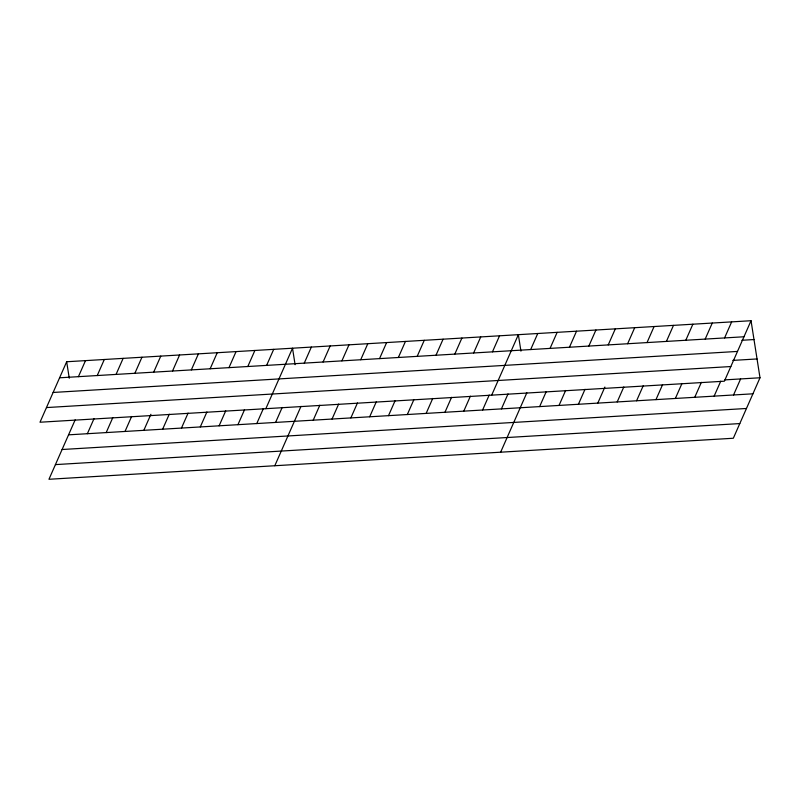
<?xml version="1.0" encoding="UTF-8"?>
<svg xmlns="http://www.w3.org/2000/svg" width="800" height="800" viewBox="0 0 800 800"><rect width="100%" height="100%" fill="white"/><g stroke="black" fill="none" stroke-linecap="round" stroke-linejoin="round"><path stroke-width="1.2" d="M66.67 361.75L40 422.23L724.37 381.2L751.04 320.72L66.67 361.75L69.26 378.23M78.42 376.67L85.49 360.62M75.16 419.87L48.96 479.28L733.33 438.25L760 377.77L751.04 320.72M97.24 375.54L104.31 359.5M87.37 433.71L93.98 418.74M116.06 374.41L123.13 358.37M106.19 432.59L112.8 417.61M134.88 373.28L141.95 357.24M125.01 431.46L131.62 416.48M153.7 372.15L160.77 356.11M143.83 430.33L150.91 414.29M172.52 371.03L179.59 354.98M162.65 429.2L169.26 414.23M191.34 369.9L198.41 353.85M181.47 428.07L188.08 413.1M210.16 368.77L217.23 352.73M200.29 426.94L206.9 411.97M228.98 367.64L236.05 351.6M219.11 425.82L225.72 410.84M247.8 366.51L254.88 350.47M237.94 424.69L244.54 409.71M266.62 365.38L273.7 349.34M256.76 423.56L263.36 408.59M265.84 408.69L292.52 348.21L295.1 364.69M275.58 422.43L282.18 407.46M304.26 363.13L311.34 347.09M274.8 465.74L301 406.33M323.08 362L330.16 345.96M313.22 420.18L319.82 405.2M341.9 360.87L348.98 344.83M332.04 419.05L338.64 404.07M360.72 359.74L367.8 343.7M350.86 417.92L357.46 402.95M379.54 358.61L386.62 342.57M369.68 416.79L376.28 401.82M398.36 357.49L405.44 341.44M388.5 415.66L395.1 400.69M417.18 356.36L424.26 340.32M407.32 414.53L413.92 399.56M436 355.23L443.08 339.19M426.14 413.41L432.74 398.43M454.82 354.1L461.9 338.06M444.96 412.28L451.56 397.3M473.64 352.97L480.72 336.93M463.78 411.15L470.38 396.18M492.46 351.84L499.54 335.8M482.6 410.02L489.2 395.05M491.68 395.15L518.36 334.67L520.94 351.15M501.42 408.89L508.02 393.92M530.67 349.55L537.75 333.51M500.64 452.2L526.84 392.79M550.06 348.39L557.14 332.35M539.63 406.6L546.23 391.63M569.45 347.23L576.53 331.19M559.02 405.44L565.62 390.47M588.84 346.07L595.92 330.02M578.41 404.28L585.01 389.3M608.23 344.9L615.31 328.86M597.8 403.11L604.88 387.07M627.63 343.74L634.7 327.7M617.19 401.95L623.79 386.98M647.02 342.58L654.09 326.54M636.58 400.79L643.19 385.82M666.41 341.42L673.48 325.37M655.97 399.63L662.58 384.65M685.8 340.25L692.87 324.21M675.36 398.46L681.97 383.49M705.19 339.09L712.26 323.05M694.75 397.3L701.36 382.33M724.58 337.93L731.65 321.89M714.14 396.14L720.75 381.17M733.53 394.98L740.61 378.93M59.6 377.8L743.97 336.77M741.88 340.28L754 339.55M53.13 392.46L737.5 351.43M732.81 360.4L757.04 358.95M46.47 407.57L730.84 366.54M724.85 379.88L760 377.77M68.55 434.84L752.92 393.81M62.09 449.51L746.46 408.48M55.42 464.61L739.79 423.58"/></g></svg>
